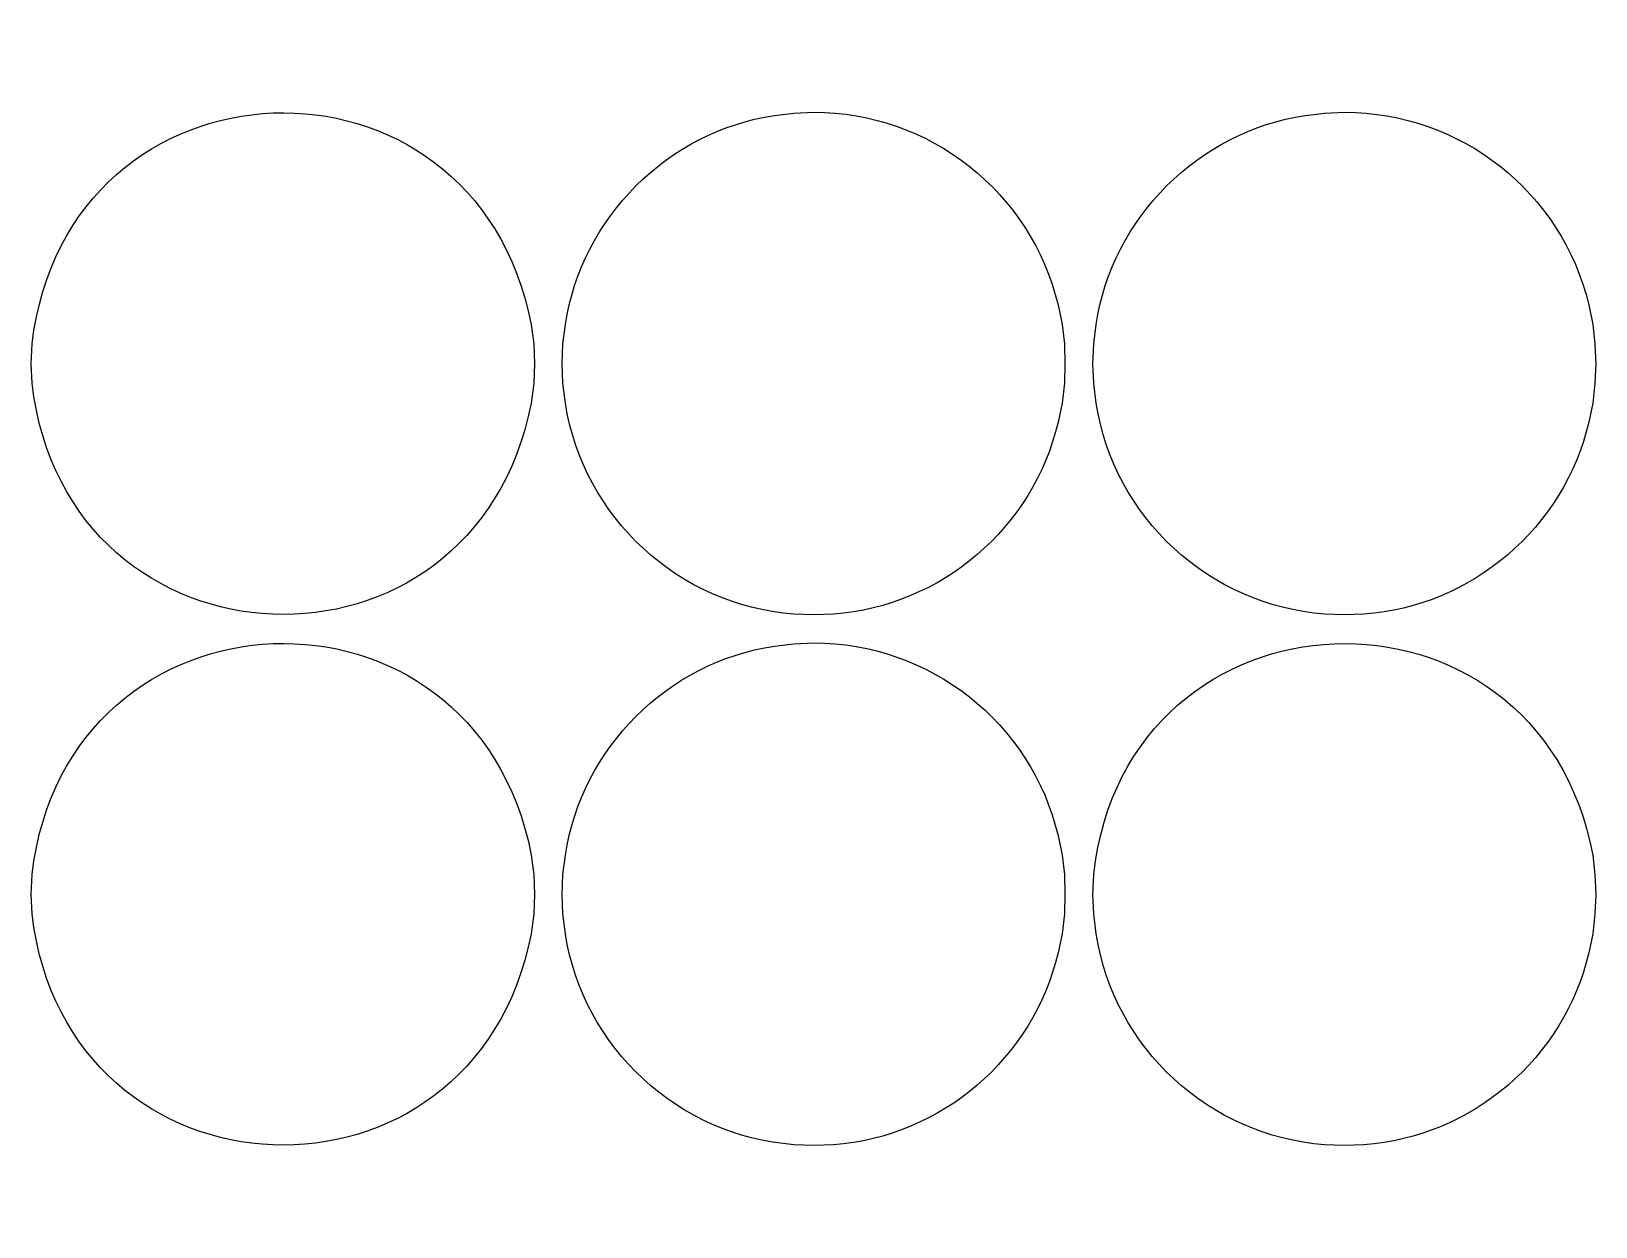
# Model space of a CAD drawing. Extents: x 75 to 193, y 178 to 268.
import ezdxf

# ---------------------------------------------------------------- set-up
doc = ezdxf.new("R2010")
doc.units = 0
doc.layers.add('Layer_1', color=7, linetype='CONTINUOUS')

msp = doc.modelspace()

# ---------------------------------------------------------------- linework, layer by layer
at = {"layer": 'Layer_1', "color": 7}
for p, q in [((130.874076, 261.746251), (132.344708, 261.93008)), ((132.344708, 261.93008), (133.845981, 261.99136)), ((170.94894, 261.746251), (172.41958, 261.93008)), ((172.41958, 261.93008), (173.92085, 261.99136)), ((152.290176, 247.4382), (152.596553, 245.96757)), ((192.36504, 247.4382), (192.67142, 245.96757)), ((112.521788, 245.96757), (112.705618, 244.49695)), ((114.911532, 244.49695), (115.095361, 245.96757)), ((152.596553, 245.96757), (152.780383, 244.49695)), ((154.986483, 244.49695), (155.170313, 245.96757)), ((192.67142, 245.96757), (192.82462, 244.49695)), ((74.775526, 242.99567), (74.836806, 244.49695)), ((112.705618, 244.49695), (112.766897, 242.99567)), ((114.850252, 242.99567), (114.911532, 244.49695)), ((152.780383, 244.49695), (152.811012, 242.99567)), ((154.925273, 242.99567), (154.986483, 244.49695)), ((192.82462, 244.49695), (192.88576, 242.99567)), ((74.836806, 241.52505), (74.775526, 242.99567)), ((112.766897, 242.99567), (112.705617, 241.52505)), ((114.911532, 241.52505), (114.850252, 242.99567)), ((152.811012, 242.99567), (152.780332, 241.52505)), ((154.986483, 241.52505), (154.925273, 242.99567)), ((192.88576, 242.99567), (192.82466, 241.52505)), ((112.705617, 241.52505), (112.521789, 240.02375)), ((115.095361, 240.02375), (114.911532, 241.52505)), ((152.780332, 241.52505), (152.596501, 240.02375)), ((155.170313, 240.02375), (154.986483, 241.52505)), ((192.82466, 241.52505), (192.67146, 240.02375)), ((152.596501, 240.02375), (152.290137, 238.58378)), ((192.67146, 240.02375), (192.36509, 238.58378)), ((133.845936, 224.03072), (132.344667, 224.09192)), ((135.347207, 224.09192), (133.845936, 224.03072)), ((173.92089, 224.03072), (172.41962, 224.09192)), ((175.39151, 224.09192), (173.92089, 224.03072)), ((130.874037, 221.6715), (132.344672, 221.85532)), ((132.344672, 221.85532), (133.845942, 221.91652)), ((152.290142, 207.36339), (152.596506, 205.89274)), ((112.521786, 205.89281), (112.705616, 204.42219)), ((114.911537, 204.42219), (115.095366, 205.89281)), ((152.596506, 205.89274), (152.780337, 204.42213)), ((192.67146, 205.89281), (192.82466, 204.42219)), ((74.775524, 202.92092), (74.836804, 204.42219)), ((112.705616, 204.42219), (112.766897, 202.92092)), ((114.850257, 202.92092), (114.911537, 204.42219)), ((152.780337, 204.42213), (152.811012, 202.92092)), ((154.925273, 202.92092), (154.986483, 204.42219)), ((192.82466, 204.42219), (192.88576, 202.92092)), ((74.836804, 201.45028), (74.775524, 202.92092)), ((112.766897, 202.92092), (112.705617, 201.45028)), ((114.911537, 201.45028), (114.850257, 202.92092)), ((152.811012, 202.92092), (152.780332, 201.45028)), ((154.986483, 201.45028), (154.925273, 202.92092)), ((192.88576, 202.92092), (192.82466, 201.45028)), ((112.705617, 201.45028), (112.521789, 199.94899)), ((115.095366, 199.94899), (114.911537, 201.45028)), ((152.780332, 201.45028), (152.596501, 199.94899)), ((155.170313, 199.94899), (154.986483, 201.45028)), ((192.82466, 201.45028), (192.67146, 199.94899)), ((152.596501, 199.94899), (152.290137, 198.50902)), ((192.67146, 199.94899), (192.36509, 198.50902)), ((133.845936, 183.95595), (132.344667, 184.01715)), ((135.347207, 184.01715), (133.845936, 183.95595)), ((173.92089, 183.95595), (172.41962, 184.01715)), ((175.39151, 184.01715), (173.92089, 183.95595))]:
    msp.add_line(p, q, dxfattribs=at)
for points in [[(74.836806, 244.49695), (77.445139, 266.904192), (108.196184, 268.108272), (112.521788, 245.96757)], [(115.095361, 245.96757), (116.330126, 254.02134), (122.80755, 260.537064), (130.874076, 261.746251)], [(133.845981, 261.99136), (142.612078, 261.99336), (150.260402, 255.96532), (152.290176, 247.4382)], [(155.170313, 245.96757), (156.350877, 254.005), (162.92174, 260.558511), (170.94894, 261.746251)], [(173.92085, 261.99136), (182.69511, 261.98426), (190.32964, 255.97349), (192.36504, 247.4382)], [(112.521789, 240.02375), (108.169631, 217.89635), (77.428289, 219.12393), (74.836806, 241.52505)], [(132.344667, 224.09192), (123.617376, 224.73784), (116.4654, 231.39963), (115.095361, 240.02375)], [(172.41962, 224.09192), (163.72755, 224.72255), (156.489286, 231.41289), (155.170313, 240.02375)], [(152.290137, 238.58378), (150.446735, 230.65052), (143.475007, 224.67045), (135.347207, 224.09192)], [(192.36509, 238.58378), (190.51965, 230.63981), (183.5321, 224.65566), (175.39151, 224.09192)], [(74.836804, 204.42219), (77.401221, 226.82537), (108.242137, 228.02891), (112.521786, 205.89281)], [(154.986483, 204.42219), (157.457964, 226.80799), (188.44647, 228.02381), (192.67146, 205.89281)], [(115.095366, 205.89281), (116.346424, 213.97926), (122.771256, 220.44237), (130.874037, 221.6715)], [(133.845942, 221.91652), (142.578345, 221.93802), (150.29967, 215.87569), (152.290142, 207.36339)], [(112.521789, 199.94899), (108.169629, 177.82158), (77.428287, 179.04918), (74.836804, 201.45028)], [(132.344667, 184.01715), (123.617381, 184.6631), (116.465405, 191.32487), (115.095366, 199.94899)], [(172.41962, 184.01715), (163.72755, 184.64777), (156.489286, 191.33815), (155.170313, 199.94899)], [(152.290137, 198.50902), (150.446735, 190.57575), (143.475007, 184.59568), (135.347207, 184.01715)], [(192.36509, 198.50902), (190.51965, 190.56504), (183.5321, 184.58088), (175.39151, 184.01715)]]:
    msp.add_open_spline(points, degree=3, dxfattribs=at)

doc.saveas('drawing.dxf')
